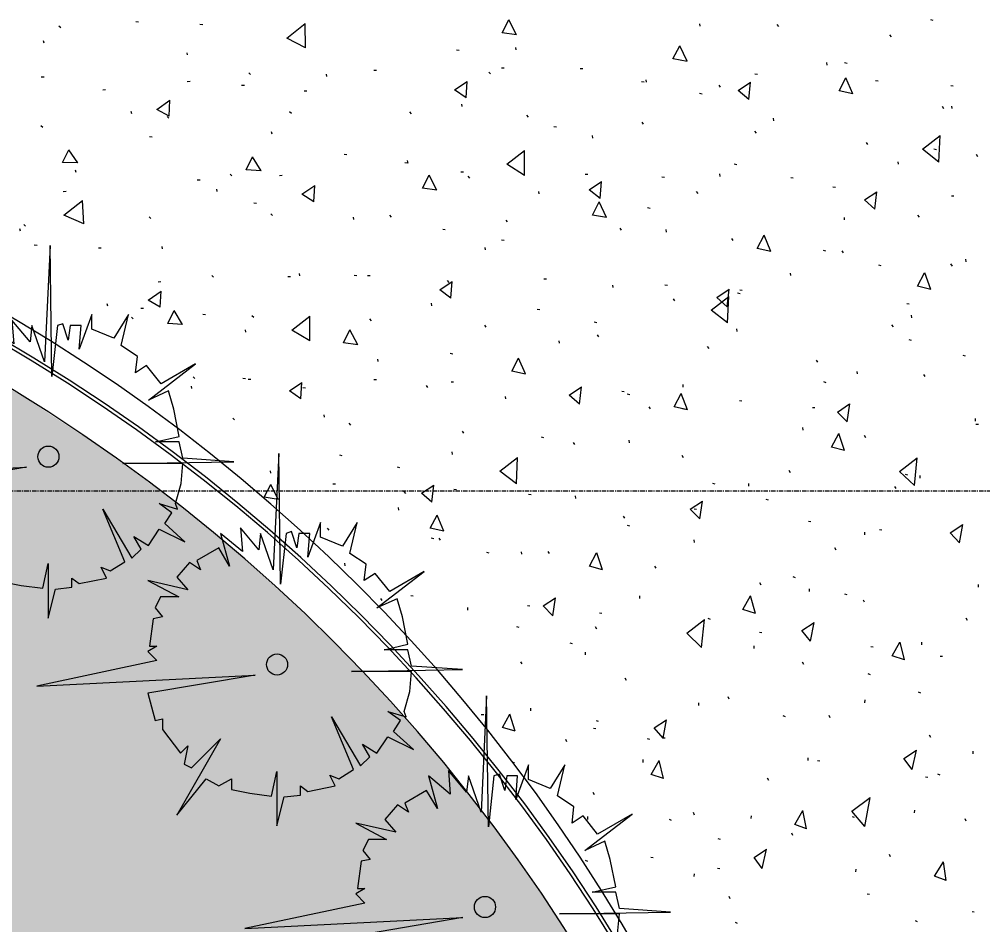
# Model space of a CAD drawing. Header units: millimetres. Extents: x 5359 to 218750, y -16347 to 109893.
# Drawn here: x 127357 to 130138, y 76986 to 79600 of the extents above; entities that cross this region are included whole.
import ezdxf

# ---------------------------------------------------------------- set-up
doc = ezdxf.new("R2010")
doc.units = ezdxf.units.MM
doc.linetypes.add('Grid Line', pattern=[22.225, 12.7, -3.175, 3.175, -3.175])
for name, color, linetype, lineweight in [('A-ANNO-DIMS', 211, 'Continuous', 9), ('A-ANNO-DIMS-220', 211, 'Continuous', 9), ('A-FLOR', 192, 'Continuous', 9), ('A-FLOR-PATT', 8, 'Continuous', 9), ('A-WALL', 113, 'Continuous', 9), ('G-IMPT', 8, 'Continuous', 9), ('L-PLNT', 71, 'Continuous', 9), ('S-GRID-1', 1, 'Grid Line', 9)]:
    doc.layers.add(name, color=color, linetype=linetype, lineweight=lineweight)
doc.styles.add('Arial_5', font='arial_0.ttf', dxfattribs={"width": 0.9, "height": 660})
doc.dimstyles.new('1_Dim_chi_tiet_khu_đất_2_1', dxfattribs={"dimscale": 304.8, "dimtxt": 673.371204, "dimasz": 0.866142, "dimexe": 0.721785, "dimexo": 0.0625, "dimgap": 0.072178, "dimtad": 1, "dimdec": 0, "dimrnd": 5, "dimzin": 0, "dimdsep": 46, "dimtxsty": 'Arial_5', "dimblk1": 'OBLIQUE', "dimblk2": 'OBLIQUE', "dimsah": 1, "dimcen": 0.09, "dimdle": 0.721785, "dimazin": 0, "dimtfac": 1, "dimtdec": 4, "dimtix": 1, "dimtmove": 0, "dimatfit": 3, "dimfxl": 2.165354, "dimfxlon": 1, "dimtvp": 1, "dimtolj": 1, "dimtzin": 0, "dimarcsym": 2})

# ---------------------------------------------------------------- blocks, each defined once
blk = doc.blocks.new('FP_68-TKCS_MB ĐỊNH VỊ CỔNG-HÀNG RÀO')
at = {"layer": 'A-FLOR-PATT'}
for p, q in [((127702, 79591.5), (127693.8, 79591.7)), ((128751.3, 79560.6), (128770.5, 79598.1)), ((128793, 79555.1), (128770.6, 79598.1)), ((129995.8, 79596.4), (129988.6, 79598.1)), ((127477.1, 79575), (127471.6, 79579.3)), ((127887, 79583.6), (127878.9, 79584)), ((128129.5, 79545.3), (128182.8, 79587.5)), ((128184.1, 79517.4), (128182.8, 79587.5)), ((129322.9, 79579.6), (129321.9, 79586.8)), ((129550.1, 79578.5), (129545.5, 79584.3)), ((127429.3, 79530.8), (127427.8, 79537.1)), ((128184.1, 79517.4), (128129.5, 79545.2)), ((128793, 79555.1), (128751.3, 79560.6)), ((129874.7, 79548.4), (129870.3, 79554.3)), ((128627.4, 79509.3), (128619.8, 79510.4)), ((128792, 79510.9), (128790.8, 79517.9)), ((129244.3, 79485.3), (129263.7, 79522.9)), ((129284.8, 79478.2), (129263.7, 79522.9)), ((127843, 79496.6), (127841.6, 79503.1)), ((129284.8, 79478.1), (129244.4, 79485.3)), ((128388.5, 79451.6), (128380.6, 79451.4)), ((128756.8, 79458), (128749.1, 79458)), ((128983.9, 79456.5), (128976.3, 79456.6)), ((129689.7, 79467.3), (129688.8, 79474.6)), ((129746.7, 79471.7), (129739.4, 79473.4)), ((127429.4, 79432.3), (127421.1, 79432.3)), ((128024.7, 79440.5), (128019.6, 79445.4)), ((128245.2, 79434.1), (128243.9, 79440.8)), ((128717.2, 79441.6), (128712.4, 79447)), ((129167.8, 79418.1), (129166.8, 79425.2)), ((129487.9, 79440.4), (129480.5, 79440.8)), ((129723.7, 79392.7), (129743.3, 79430.5)), ((129763.2, 79384.3), (129743.3, 79430.5)), ((127606.7, 79396), (127598.4, 79395.1)), ((127850.7, 79420), (127842.5, 79419.3)), ((128007.3, 79408), (127999.3, 79408.7)), ((128613.8, 79395.4), (128650.4, 79420.3)), ((128647, 79372.4), (128650.4, 79420.3)), ((129161, 79417.6), (129153.6, 79419.1)), ((129381.8, 79403.9), (129377.3, 79409.7)), ((129432, 79394.1), (129467.8, 79417.9)), ((129463.1, 79368.4), (129467.8, 79417.9)), ((129836.7, 79421.2), (129829.3, 79421.6)), ((130053.5, 79406.8), (130046.2, 79407.3)), ((128187.3, 79391.6), (128179.4, 79392.4)), ((128647, 79372.4), (128613.9, 79395.4)), ((129328.2, 79383.3), (129320.9, 79384.9)), ((129463.1, 79368.4), (129432.1, 79394.1)), ((129763.2, 79384.3), (129723.7, 79392.6)), ((127754.6, 79338.9), (127792.5, 79365.7)), ((127790.3, 79319.8), (127792.5, 79365.7)), ((128635.7, 79347.7), (128634.5, 79354.6)), ((130026.4, 79341.5), (130022.1, 79347.5)), ((130049.9, 79341.7), (130049.1, 79349.1)), ((127682.1, 79326.9), (127680.6, 79333.3)), ((127790.3, 79319.8), (127754.7, 79338.9)), ((127789.3, 79314.3), (127784, 79319)), ((128143, 79327.5), (128137.9, 79332.5)), ((128489.5, 79326.9), (128484.6, 79332.2)), ((128827.4, 79316.9), (128822.7, 79322.4)), ((129535.1, 79306.7), (129534.2, 79313.9)), ((127425.4, 79287.6), (127419.9, 79292)), ((128908, 79287.7), (128900.5, 79289)), ((129159.7, 79296.7), (129155.1, 79302.4)), ((127741.2, 79259.4), (127733.1, 79259.8)), ((128087, 79268.2), (128085.6, 79274.9)), ((129012.8, 79256.7), (129011.7, 79263.8)), ((129485.2, 79270.7), (129480.7, 79276.5)), ((129964.9, 79225), (130015.8, 79263.7)), ((130012.1, 79187.5), (130015.9, 79263.7)), ((129807.1, 79237.9), (129802.7, 79243.9)), ((127481.8, 79185.9), (127500.9, 79223)), ((127526.9, 79185.5), (127500.9, 79223)), ((128012.1, 79165), (128031.1, 79202.1)), ((128055.4, 79161.7), (128031.1, 79202.1)), ((128302.7, 79207.8), (128295, 79208.8)), ((128764.6, 79181.5), (128816.2, 79221.2)), ((128815.6, 79148.4), (128816.2, 79221.2)), ((130012.1, 79187.5), (129965, 79224.9)), ((130004.6, 79222.8), (129997.6, 79224.6)), ((130124.5, 79202.7), (130120.3, 79208.8)), ((127526.9, 79185.5), (127481.9, 79185.9)), ((128477.6, 79183.7), (128470, 79184.9)), ((128479.5, 79184.6), (128478.3, 79191.5)), ((128815.6, 79148.4), (128764.6, 79181.5)), ((129428.2, 79179.3), (129421, 79180.9)), ((129894.8, 79181), (129894.1, 79188.4)), ((127521.3, 79157.3), (127519.8, 79163.7)), ((127971, 79147.7), (127965.8, 79152.6)), ((128055.3, 79161.7), (128012.1, 79164.9)), ((128116.4, 79148.1), (128108.5, 79147.8)), ((128521.5, 79112.3), (128540.6, 79149.6)), ((128563.1, 79106.7), (128540.6, 79149.5)), ((128639.6, 79157.9), (128631.9, 79157.9)), ((128658.3, 79141), (128653.5, 79146.5)), ((128998.4, 79151.5), (128990.9, 79151.7)), ((129380.5, 79146), (129379.6, 79153.3)), ((127879.2, 79135.3), (127871.1, 79134.8)), ((128173.5, 79094.5), (128210.3, 79119.7)), ((128207.5, 79072.6), (128210.3, 79119.7)), ((129002.3, 79107.6), (129038.2, 79131.6)), ((129033.9, 79082.5), (129038.2, 79131.5)), ((129220, 79143), (129212.6, 79143.4)), ((129591.6, 79140.5), (129584.4, 79142.3)), ((127493, 79102.2), (127484.6, 79101.4)), ((127928.9, 79102.5), (127927.5, 79109.1)), ((128207.5, 79072.6), (128173.5, 79094.4)), ((128563.1, 79106.7), (128521.5, 79112.3)), ((128857.8, 79095.3), (128856.7, 79102.4)), ((129033.9, 79082.5), (129002.4, 79107.6)), ((129317.1, 79096.5), (129312.6, 79102.3)), ((129713, 79114.3), (129705.7, 79114.8)), ((129797.1, 79078.3), (129832.7, 79101.7)), ((129826.9, 79051.2), (129832.7, 79101.7)), ((127486.5, 79033.6), (127540.3, 79076.6)), ((127543.4, 79009.2), (127540.3, 79076.6)), ((128042.5, 79067.9), (128034.6, 79068.7)), ((129012.3, 79034.5), (129031.6, 79072.1)), ((129052.5, 79027.1), (129031.7, 79072.1)), ((129826.9, 79051.2), (129797.2, 79078.2)), ((130055.4, 79088.5), (130048.2, 79089.1)), ((128088.5, 79033.2), (128083.5, 79038.3)), ((129052.5, 79027.1), (129012.3, 79034.5)), ((129178.5, 79053.4), (129171.2, 79055)), ((129955.4, 79028.1), (129951.2, 79034.2)), ((127375.9, 79002.4), (127370.4, 79006.8)), ((127543.4, 79009.2), (127486.5, 79033.6)), ((127737.4, 79024.4), (127732.1, 79029.2)), ((128323.4, 79021.7), (128322.2, 79028.5)), ((128432.3, 79028.5), (128427.4, 79033.8)), ((128767.1, 79014.5), (128762.4, 79020.1)), ((129739.7, 79020.2), (129739, 79027.6)), ((127360.7, 78988), (127359.1, 78994.3)), ((128587.2, 78991.6), (128579.7, 78992.9)), ((129096.2, 78990.6), (129091.7, 78996.4)), ((129225.9, 78985.4), (129225, 78992.7)), ((128757, 78960.7), (128749.5, 78962.2)), ((129418.3, 78961.2), (129414, 78967.1)), ((129487.4, 78938), (129507.2, 78976)), ((129526.4, 78929.3), (129507.2, 78976)), ((127408.8, 78946.9), (127400.6, 78947.2)), ((127594.1, 78938.4), (127586, 78938.9)), ((127770.9, 78936.9), (127769.5, 78943.5)), ((128702.8, 78934), (128701.8, 78941)), ((129526.4, 78929.3), (129487.4, 78938)), ((129685.7, 78930.6), (129678.7, 78932.5)), ((129736.8, 78925.2), (129732.5, 78931.3)), ((130090.3, 78899.2), (130089.7, 78906.8)), ((129845.3, 78888.2), (129838.4, 78890.1)), ((129950.3, 78828.8), (129970.7, 78867.2)), ((129988.5, 78819.2), (129970.8, 78867.2)), ((130050.7, 78887), (130046.6, 78893.2)), ((127766.1, 78841.2), (127758, 78840.7)), ((127917.9, 78855.2), (127912.8, 78860.2)), ((128140.6, 78856.2), (128132.8, 78856)), ((128167.4, 78858.8), (128166.1, 78865.6)), ((128332.1, 78858.7), (128324.4, 78859.9)), ((128370.7, 78858.9), (128363, 78858.8)), ((128570.9, 78818.7), (128606.9, 78842.9)), ((128598.7, 78839.6), (128593.9, 78845.1)), ((128603, 78794.4), (128607, 78842.8)), ((128878.9, 78848.9), (128871.4, 78849.2)), ((129584.6, 78859.5), (129583.8, 78866.9)), ((127729.6, 78788.5), (127766.7, 78814.2)), ((127764.6, 78768), (127766.8, 78814.2)), ((128603, 78794.3), (128570.9, 78818.7)), ((129071.3, 78824.8), (129070.4, 78832.1)), ((129228.1, 78831.3), (129220.8, 78831.7)), ((129371.1, 78796.7), (129406.6, 78820.2)), ((129400.9, 78769.9), (129406.6, 78820.2)), ((129444.2, 78816.8), (129436.9, 78817.3)), ((129988.5, 78819.2), (129950.3, 78828.7)), ((127764.6, 78768), (127729.6, 78788.5)), ((129250.1, 78787.1), (129245.7, 78793)), ((129354.7, 78760.3), (129405.6, 78799.1)), ((129400.9, 78769.8), (129371.1, 78796.7)), ((129401.9, 78723), (129405.6, 78799)), ((129438.1, 78807.4), (129431, 78809.2)), ((127613.1, 78771.5), (127611.6, 78778)), ((127716.2, 78764.2), (127708.2, 78764.9)), ((127785.8, 78721.7), (127804.6, 78758.5)), ((127829, 78718.2), (127804.6, 78758.5)), ((128548, 78772.8), (128546.9, 78779.8)), ((128859.8, 78760.5), (128852.5, 78762.1)), ((129401.9, 78723), (129354.8, 78760.3)), ((129926.4, 78777.4), (129919.2, 78778)), ((127686.2, 78735), (127681, 78739.8)), ((127895.4, 78746.1), (127887.5, 78747)), ((128034.1, 78738.7), (128029.1, 78743.9)), ((128144.2, 78702.1), (128196, 78742.2)), ((128196.5, 78670.9), (128196.1, 78742.2)), ((128374.2, 78729.2), (128369.4, 78734.7)), ((129933.7, 78737.4), (129933.1, 78745)), ((127829, 78718.2), (127785.9, 78721.7)), ((128011.5, 78696.1), (128010.2, 78702.8)), ((128196.5, 78670.9), (128144.2, 78702.1)), ((128292.9, 78665.8), (128312, 78703)), ((128334.3, 78659.8), (128312, 78703)), ((128705.3, 78710.8), (128700.8, 78716.4)), ((129024.4, 78723.6), (129017.2, 78725.3)), ((129429.4, 78698.6), (129428.7, 78706.1)), ((129880.5, 78711.7), (129876.4, 78717.9)), ((129030.4, 78682.6), (129026, 78688.5)), ((129932.9, 78672.6), (129926, 78674.6)), ((128334.3, 78659.8), (128293, 78665.8)), ((128916.7, 78664.3), (128915.8, 78671.5)), ((129348.5, 78649.3), (129344.3, 78655.3)), ((128393.1, 78611.6), (128392, 78618.6)), ((128608.9, 78633), (128601.5, 78634.5)), ((128779.3, 78583.4), (128798.8, 78621.1)), ((128819, 78575.6), (128798.8, 78621.1)), ((130089, 78627.2), (130082.2, 78629.2)), ((129662.7, 78609.5), (129658.6, 78615.7)), ((127864.5, 78562.2), (127859.5, 78567.3)), ((128010.2, 78561.3), (128002.6, 78562.4)), ((128819, 78575.5), (128779.3, 78583.4)), ((129776.9, 78575.6), (129776.4, 78583.2)), ((129972.3, 78567.9), (129968.3, 78574.2)), ((127855.6, 78533.4), (127854.3, 78540.2)), ((128026, 78559.6), (128018.2, 78559.5)), ((128137.2, 78526.8), (128173.5, 78551.3)), ((128170.1, 78503.4), (128173.5, 78551.2)), ((128183.2, 78534.7), (128175.6, 78535.9)), ((128388.3, 78558.3), (128380.7, 78558.4)), ((128537.2, 78536.4), (128532.6, 78542.1)), ((128611.1, 78551.8), (128603.6, 78552.1)), ((128944.8, 78514.6), (128980.4, 78538.2)), ((128974.9, 78488.1), (128980.4, 78538.2)), ((129274.1, 78537.8), (129273.4, 78545.3)), ((129686.3, 78550.5), (129679.4, 78552.5)), ((128170.1, 78503.4), (128137.3, 78526.8)), ((128762.1, 78503.7), (128761.2, 78511)), ((128974.9, 78488.1), (128944.9, 78514.6)), ((129103.9, 78524.4), (129096.6, 78524.9)), ((129119.6, 78515.4), (129112.5, 78517.2)), ((129247.8, 78481.1), (129268, 78519.3)), ((129286.2, 78471.8), (129268, 78519.3)), ((129179.8, 78474.9), (129175.6, 78481)), ((129286.2, 78471.8), (129247.9, 78481.1)), ((129443.5, 78497.1), (129436.4, 78497.7)), ((129654.2, 78477.5), (129647.1, 78478.2)), ((129718.8, 78465.7), (129754.3, 78489.1)), ((129746.9, 78437.3), (129754.4, 78489.1)), ((128238.3, 78450.5), (128237.2, 78457.5)), ((129279.1, 78473.3), (129272.1, 78475.2)), ((129746.9, 78437.3), (129718.9, 78465.7)), ((127978.7, 78443), (127973.8, 78448.2)), ((128314.5, 78428.1), (128309.8, 78433.7)), ((130117.6, 78439), (130117.2, 78446.8)), ((130125.9, 78429.3), (130118.9, 78430.1)), ((128641.1, 78404.7), (128636.6, 78410.5)), ((129620.1, 78413.6), (129619.6, 78421.3)), ((129702, 78364.8), (129723, 78403.7)), ((129739.4, 78354.7), (129723, 78403.7)), ((129800.8, 78391.6), (129796.9, 78397.9)), ((128871.9, 78391.7), (128864.8, 78393.5)), ((128961.4, 78371.8), (128957.2, 78377.9)), ((129118.8, 78377), (129118.2, 78384.4)), ((128289.8, 78339.4), (128282.4, 78340.8)), ((128607.5, 78343.2), (128606.6, 78350.4)), ((129274.6, 78334), (129270.6, 78340.2)), ((129739.4, 78354.7), (129702, 78364.8)), ((128744.8, 78295.4), (128795.6, 78334.1)), ((128792.2, 78258.5), (128795.7, 78334.1)), ((129898.2, 78294.2), (129949.6, 78333.2)), ((129941.5, 78253.6), (129949.6, 78333.1)), ((128083.5, 78289.4), (128082.4, 78296.4)), ((128456.3, 78305.1), (128449.1, 78306.7)), ((128792.2, 78258.5), (128744.8, 78295.3)), ((129583.7, 78290.1), (129579.8, 78296.5)), ((129941.5, 78253.6), (129898.3, 78294.1)), ((129922.3, 78283.8), (129915.6, 78285.9)), ((128064.2, 78219.6), (128083.3, 78256.8)), ((128105, 78213.1), (128083.3, 78256.8)), ((128269.8, 78257.4), (128262.3, 78257.6)), ((129365.8, 78257.4), (129358.9, 78259.4)), ((129463.2, 78251.6), (129462.8, 78259.3)), ((129958.1, 78275.2), (129957.8, 78283)), ((128473, 78230.6), (128468.6, 78236.4)), ((128518, 78231.5), (128553.6, 78255.1)), ((128548.5, 78205.4), (128518, 78231.4)), ((128548.5, 78205.4), (128553.6, 78255.1)), ((128619.6, 78241.4), (128612.2, 78241.8)), ((129888.2, 78244.6), (129884.5, 78251.1)), ((128105, 78213.1), (128064.2, 78219.6)), ((128834.9, 78226.8), (128827.7, 78227.4)), ((128963.5, 78216.1), (128962.8, 78223.5)), ((129293.7, 78185.6), (129329.1, 78208.9)), ((129321.6, 78157.1), (129329.1, 78208.8)), ((129520.3, 78211), (129513.5, 78213.1)), ((128452.9, 78182.6), (128452, 78189.9)), ((129321.6, 78157.1), (129293.7, 78185.5)), ((129312.2, 78184.3), (129305.1, 78185)), ((128543.9, 78130.5), (128563.6, 78168.4)), ((128582.9, 78122.1), (128563.7, 78168.4)), ((129105.1, 78159.1), (129101.1, 78165.4)), ((129642.3, 78148.8), (129635.3, 78149.6)), ((128252.1, 78124.4), (128247.6, 78130.1)), ((128582.9, 78122), (128543.9, 78130.5)), ((129120.2, 78136), (129113.3, 78138)), ((129798.5, 78111.3), (129798.3, 78119.1)), ((129847.6, 78125.1), (129840.6, 78125.9)), ((130044.7, 78117.4), (130080.6, 78141.1)), ((130070.9, 78087.7), (130044.8, 78117.4)), ((130070.9, 78087.7), (130080.6, 78141.1)), ((128553.6, 78099.7), (128546.5, 78101.4)), ((128573.4, 78095.4), (128569.1, 78101.4)), ((129306.2, 78089.6), (129305.8, 78097.3)), ((128808.1, 78055.1), (128807.5, 78062.6)), ((128888.1, 78057.4), (128884.1, 78063.6)), ((129715, 78067.1), (129711.3, 78073.6)), ((128713.7, 78058.7), (128706.7, 78060.5)), ((129003.4, 78020.4), (129024, 78059)), ((129041, 78010.5), (129024.1, 78059)), ((128298.3, 78022.1), (128297.4, 78029.4)), ((129041, 78010.5), (129003.5, 78020.4)), ((129195.6, 78014.7), (129191.7, 78021.1)), ((129597.5, 77987.6), (129590.9, 77989.8)), ((129498.8, 77966.3), (129495.1, 77972.8)), ((129638.7, 77947.2), (129638.6, 77955.1)), ((130125.9, 77960.1), (130126, 77968.1)), ((128405, 77921.3), (128400.7, 77927.3)), ((128494.7, 77934.5), (128487.5, 77935)), ((128869.6, 77906.1), (128904.9, 77929.3)), ((128897.6, 77877.7), (128905, 77929.3)), ((129149.1, 77927.4), (129148.7, 77935.2)), ((129446.4, 77895.5), (129468, 77934.9)), ((129482.7, 77884.6), (129468, 77934.8)), ((129747.3, 77937.7), (129740.7, 77939.9)), ((129797.3, 77916.5), (129793.8, 77923.1)), ((128652.6, 77894.2), (128652, 77901.7)), ((128831.6, 77905.6), (128824.6, 77906.3)), ((128897.6, 77877.7), (128869.6, 77906)), ((129482.7, 77884.6), (129446.4, 77895.5)), ((129039.4, 77884), (129032.4, 77884.8)), ((129284.2, 77827.7), (129335.3, 77866.5)), ((129326.4, 77786.4), (129335.3, 77866.4)), ((129352.9, 77867.1), (129346.2, 77869.3)), ((130094.2, 77863.9), (130090.8, 77870.6)), ((128800.6, 77843.5), (128793.7, 77845.5)), ((129024.9, 77839), (129021.1, 77845.4)), ((129616, 77834.8), (129651.7, 77858.2)), ((129641.7, 77804.6), (129651.7, 77858.2)), ((129326.4, 77786.4), (129284.3, 77827.7)), ((129501.2, 77828.7), (129494.3, 77829.6)), ((129641.7, 77804.6), (129616.1, 77834.7)), ((128954.3, 77796.6), (128947.5, 77798.7)), ((129478.8, 77783.1), (129478.8, 77791)), ((129821.9, 77786.5), (129815.1, 77787.5)), ((129876.7, 77761.5), (129899.5, 77801.7)), ((129912.1, 77750.1), (129899.6, 77801.7)), ((129962.3, 77793.3), (129962.4, 77801.4)), ((128991.8, 77765.2), (128991.5, 77773)), ((129912.1, 77750.1), (129876.7, 77761.5)), ((130022, 77759.6), (130015.3, 77760.5)), ((128809.4, 77738.5), (128805.5, 77744.9)), ((129622, 77737.4), (129618.6, 77744.1)), ((129814.2, 77707.3), (129807.8, 77709.6)), ((129110.3, 77690.6), (129106.7, 77697.1)), ((129406.8, 77637.2), (129403.3, 77643.9)), ((129959.4, 77654.6), (129953.1, 77656.9)), ((129318.8, 77618.8), (129318.8, 77626.7)), ((129798.5, 77626.4), (129798.7, 77634.5)), ((128697.9, 77591.2), (128690.9, 77592)), ((128752.6, 77554.9), (128773.8, 77593.9)), ((128789, 77544.1), (128773.8, 77593.9)), ((128834.5, 77602.9), (128834.2, 77610.7)), ((129569.2, 77586.3), (129562.8, 77588.6)), ((129698.4, 77582.9), (129695.2, 77589.7)), ((129029.7, 77572.1), (129023.2, 77574.3)), ((129190.3, 77554.3), (129225.7, 77577.6)), ((129215.7, 77523.9), (129225.8, 77577.6)), ((128789, 77544.1), (128752.6, 77554.8)), ((129021.7, 77551.2), (129014.9, 77552.1)), ((129215.7, 77523.9), (129190.4, 77554.3)), ((129988.3, 77526), (129985.2, 77532.9)), ((128938.2, 77513.8), (128934.6, 77520.4)), ((129177.1, 77520.4), (129170.6, 77522.7)), ((129221.9, 77523.8), (129215.2, 77524.7)), ((129911, 77465.7), (129947.2, 77489.7)), ((129934.3, 77434.2), (129947.3, 77489.6)), ((130110.4, 77479), (130110.9, 77487.2)), ((128786.8, 77452.8), (128782.7, 77454.2)), ((129158.6, 77454.4), (129158.6, 77462.4)), ((129181.6, 77419.7), (129204.1, 77459.6)), ((129216.7, 77407.9), (129204.1, 77459.6)), ((129634.4, 77459.4), (129634.7, 77467.5)), ((129668.3, 77458), (129661.7, 77459)), ((129934.3, 77434.2), (129911, 77465.7)), ((129216.6, 77407.8), (129181.6, 77419.6)), ((129520.6, 77402.1), (129517.5, 77408.9)), ((129980, 77410.8), (129973.4, 77411.8)), ((130015.3, 77417.5), (130009.1, 77419.9)), ((129017.6, 77361.1), (129014.2, 77367.8)), ((129760.8, 77313.5), (129813.4, 77353.4)), ((129797.7, 77269), (129813.4, 77353.4)), ((129595.6, 77274.8), (129619.5, 77315.7)), ((129629.6, 77262.4), (129619.5, 77315.6)), ((129797.7, 77269), (129760.8, 77313.5)), ((129941.4, 77308.6), (129942, 77316.9)), ((128998.2, 77289.9), (128998.3, 77298)), ((129240.1, 77287), (129233.9, 77289.4)), ((129306.4, 77302.4), (129303.2, 77309.3)), ((129470.2, 77292.2), (129470.5, 77300.4)), ((129768.5, 77294.8), (129762.3, 77297.3)), ((130090.4, 77284.8), (130087.6, 77291.8)), ((129629.6, 77262.4), (129595.6, 77274.7)), ((129381.3, 77231.3), (129375.2, 77233.8)), ((129590.3, 77243.2), (129587.4, 77250.2)), ((129478.7, 77180.1), (129514.6, 77203.8)), ((129501.3, 77148), (129514.6, 77203.7)), ((129187.1, 77178.8), (129180.6, 77179.8)), ((129501.3, 77148), (129478.8, 77180.1)), ((129872.3, 77181.8), (129869.5, 77188.8)), ((128998.1, 77168.2), (128991.8, 77170.7)), ((129379.7, 77146.6), (129373.2, 77147.7)), ((129772.1, 77138), (129772.8, 77146.4)), ((129999.1, 77125.6), (130024.7, 77167.5)), ((130032.5, 77113.2), (130024.7, 77167.5)), ((129305.7, 77124.8), (129306.1, 77133.1)), ((130032.5, 77113.1), (129999.2, 77125.6)), ((129409.7, 77060.5), (129406.9, 77067.5)), ((129811.2, 77072.8), (129804.7, 77073.9)), ((130114.1, 77022), (130107.6, 77023.1)), ((129431, 76989.7), (129425.1, 76992.2)), ((129950.2, 76994.1), (129944.3, 76996.6))]:
    blk.add_line(p, q, dxfattribs=at)
blk = doc.blocks.new('CAY MAI VAN PHUC - CAY DUC SOC_dwg-V234-TKCS_MB ĐỊNH VỊ CỔNG-HÀNG RÀO')
at = {"layer": 'G-IMPT', "flags": 128}
for points in [[(32.8, 479.5), (12.9, 293.4), (6.2, 771.8), (-13.8, 346.6), (-60.3, 479.5), (-67, 419.7), (-133.5, 499.4), (-126.8, 413), (-206.6, 479.5), (-173.4, 359.9), (-213.3, 426.3), (-293.1, 379.8), (-279.8, 346.6), (-319.7, 373.2), (-366.2, 320), (-326.3, 273.5), (-472.6, 306.7), (-359.6, 246.9), (-426.1, 246.9), (-446, 207.1), (-419.4, 173.8), (-452.7, 167.2), (-466, 67.5), (-439.4, 67.5), (-472.6, 47.6), (-439.4, 14.4), (-878.3, -78.6), (-80.3, -38.8), (-472.6, -105.2), (-470.3, -114)], [(-239.5, -429.1), (-213.3, -444.1), (-166.7, -417.5), (-166.7, -457.4), (-100.2, -470.7), (-19.9, -481.4), (-0.5, -390.9), (-0.5, -590.3), (26.2, -484), (86, -477.3), (86, -444.1), (112.6, -464), (212.4, -444.1), (192.4, -404.2), (225.7, -417.5), (278.9, -384.3), (199.1, -191.6), (305.5, -371), (338.7, -337.8), (312.1, -291.3), (365.3, -324.5), (405.2, -264.7), (498.3, -311.2), (425.2, -244.8), (451.8, -204.9), (405.2, -171.7), (471.7, -191.6), (465.1, -171.7), (485, -98.6), (491.7, -25.5), (272.2, -25.5), (677.9, -18.8), (491.7, -5.6), (478.4, 54.2), (391.9, 54.2), (478.4, 74.2), (458.4, 173.8), (438.5, 240.3), (365.3, 207.1), (538.2, 340), (411.9, 266.9), (358.7, 333.3), (318.8, 306.7), (325.4, 366.5), (265.6, 406.4), (292.2, 519.4), (239, 433), (159.2, 466.2), (159.2, 519.4), (112.6, 393.1), (119.3, 479.5), (79.4, 479.5), (72.7, 426.3), (52.8, 486.1), (32.8, 479.5)], [(-239.5, -304.2), (-206.6, -271.3), (-239.5, -328.8)]]:
    blk.add_lwpolyline(points, dxfattribs=at)
at = {"layer": 'G-IMPT'}
blk.add_circle((0, 0), 38.6, dxfattribs=at)
blk = doc.blocks.new('CAY MAI VAN PHUC - CAY BONG TRANG-V235-TKCS_MB ĐỊNH VỊ CỔNG-HÀNG RÀO')
at = {"xscale": 0.7894736842105263, "yscale": 0.7894736842105263, "zscale": 0.7894736842105263}
blk.add_blockref('CAY MAI VAN PHUC - CAY DUC SOC_dwg-V234-TKCS_MB ĐỊNH VỊ CỔNG-HÀNG RÀO', (0, 0), dxfattribs=at)
blk = doc.blocks.new('CAY MAI VAN PHUC - CAY DUC SOC_dwg-2256080-TKCS_MB ĐỊNH VỊ CỔNG-HÀNG RÀO')
at = {"layer": 'G-IMPT', "flags": 128}
blk.add_lwpolyline([(32.8, 479.5), (12.9, 293.4), (6.2, 771.8), (-13.8, 346.6), (-60.3, 479.5), (-67, 419.7), (-133.5, 499.4), (-126.8, 413), (-206.6, 479.5), (-173.4, 359.9), (-213.3, 426.3), (-293.1, 379.8), (-279.8, 346.6), (-319.7, 373.2), (-366.2, 320), (-326.3, 273.5), (-472.6, 306.7), (-359.6, 246.9), (-426.1, 246.9), (-446, 207.1), (-419.4, 173.8), (-452.7, 167.2), (-466, 67.5), (-439.4, 67.5), (-472.6, 47.6), (-439.4, 14.4), (-878.3, -78.6), (-80.3, -38.8), (-472.6, -105.2), (-446, -204.9), (-419.4, -198.2), (-419.4, -238.1), (-352.9, -324.5), (-326.3, -297.9), (-339.6, -364.4), (-313, -377.6), (-206.6, -271.3), (-366.2, -550.4), (-259.8, -417.5), (-213.3, -444.1), (-166.7, -417.5), (-166.7, -457.4), (-100.2, -470.7), (-19.9, -481.4), (-0.5, -390.9), (-0.5, -590.3), (26.2, -484), (86, -477.3), (86, -444.1), (112.6, -464), (212.4, -444.1), (192.4, -404.2), (225.7, -417.5), (278.9, -384.3), (199.1, -191.6), (305.5, -371), (338.7, -337.8), (312.1, -291.3), (365.3, -324.5), (405.2, -264.7), (498.3, -311.2), (425.2, -244.8), (451.8, -204.9), (405.2, -171.7), (471.7, -191.6), (465.1, -171.7), (485, -98.6), (491.7, -25.5), (272.2, -25.5), (677.9, -18.8), (491.7, -5.6), (478.4, 54.2), (391.9, 54.2), (478.4, 74.2), (458.4, 173.8), (438.5, 240.3), (365.3, 207.1), (538.2, 340), (411.9, 266.9), (358.7, 333.3), (318.8, 306.7), (325.4, 366.5), (265.6, 406.4), (292.2, 519.4), (239, 433), (159.2, 466.2), (159.2, 519.4), (112.6, 393.1), (119.3, 479.5), (79.4, 479.5), (72.7, 426.3), (52.8, 486.1)], close=True, dxfattribs=at)
at = {"layer": 'G-IMPT'}
blk.add_circle((0, 0), 38.6, dxfattribs=at)
blk = doc.blocks.new('CAY MAI VAN PHUC - CAY BONG TRANG-2256081-TKCS_MB ĐỊNH VỊ CỔNG-HÀNG RÀO')
at = {"xscale": 0.7894736842105263, "yscale": 0.7894736842105263, "zscale": 0.7894736842105263}
blk.add_blockref('CAY MAI VAN PHUC - CAY DUC SOC_dwg-2256080-TKCS_MB ĐỊNH VỊ CỔNG-HÀNG RÀO', (0, 0), dxfattribs=at)
blk = doc.blocks.new('DIMBLOCK23-TKCS_MB ĐỊNH VỊ CỔNG-HÀNG RÀO')
at = {"layer": 'A-ANNO-DIMS-220'}
for p, q in [((129028.6, 85645.2), (129650.8, 86267.4)), ((129339.7, 86267.4), (136650.7, 78956.4)), ((129495.3, 86111.9), (129028.6, 85645.2)), ((136028.4, 78645.3), (136650.7, 79267.6)), ((136495.1, 79112), (136028.4, 78645.3))]:
    blk.add_line(p, q, dxfattribs=at)
at = {"layer": 'A-ANNO-DIMS-220', "lineweight": 25}
for p, q in [((129495.3, 86111.9), (129308.6, 86111.9)), ((129495.3, 86111.9), (129681.9, 86111.9)), ((136495.1, 79112), (136308.4, 79112)), ((136495.1, 79112), (136681.8, 79112))]:
    blk.add_line(p, q, dxfattribs=at)
at = {"layer": 'A-ANNO-DIMS-220', "color": 0, "char_height": 660, "attachment_point": 1, "rotation": 315, "line_spacing_factor": 0.941778, "style": 'Arial_5'}
for s, insert, width in [('9900', (132972, 83878), 2187.938), ('T.RÀO', (131970.3, 83352.4), 2995.984)]:
    blk.add_mtext(s, dxfattribs=dict(at, insert=insert, width=width))
blk = doc.blocks.new('_Oblique')
at = {"color": 0, "linetype": 'ByBlock', "lineweight": -2}
blk.add_line((-0.5, -0.5), (0.5, 0.5), dxfattribs=at)

msp = doc.modelspace()

# ---------------------------------------------------------------- hatches: boundary and pattern name
at = {"layer": 'A-FLOR-PATT'}
h = msp.add_hatch(dxfattribs=at)
h.set_pattern_fill('FP_14', color=256, style=0, pattern_type=2)
h.set_pattern_definition([(0, (167.64, 11.2), (558.8, 558.8), [83.82, -16.764, 22.352, -16.764, -419.1]), (0, (167.64, 11.2), (558.8, 558.8), [-139.7, 83.82, -335.28]), (0, (139.7, 27.94), (558.8, 558.8), [55.88, -41.91, 83.82, -41.91, -335.28]), (0, (139.7, 27.94), (558.8, 558.8), [-223.52, 55.88, -279.4]), (0, (335.3, 251.46), (558.8, 558.8), [69.85, -27.94, 69.85, -391.16]), (0, (55.9, 363.2), (558.8, 558.8), [27.94, -55.88, 27.94, -447.04]), (90, (111.76, 363.2), (-558.8, 558.8), [50.292, -508.508]), (90, (279.4, 27.94), (-558.8, 558.8), [55.88, -502.92]), (90, (419.1, 251.46), (-558.8, 558.8), [55.88, -502.92]), (45, (352.04, 22.35), (0, 558.7996), [55.88, -734.383]), (135, (206.76, 22.35), (-558.7996, 0), [55.88, -734.383]), (63.435, (335.28, 25.15), (-0.0005, 558.8001), [55.88, -1193.635]), (75.964, (307.34, 27.94), (-0.00237, 558.80038), [55.88, -2248.111]), (75.964, (447.04, 251.46), (-0.00237, 558.80038), [44.704, -2259.287]), (75.964, (122.94, 363.22), (-0.00237, 558.80038), [39.116, -2264.875]), (104.036, (251.46, 27.94), (0.00237, 558.80038), [55.88, -2248.111]), (104.036, (391.16, 251.46), (0.00237, 558.80038), [44.704, -2259.287]), (104.036, (100.58, 363.22), (0.00237, 558.80038), [39.116, -2264.875]), (116.565, (223.52, 25.15), (0.0005, 558.8001), [55.88, -1193.634])])
h.paths.add_polyline_path([(128801.6, 17346.9), (128913.1, 17354.5), (129012.7, 17373), (129095.6, 17396.9), (129203.1, 17443.5), (129291.6, 17495), (129356.5, 17541.1), (129431, 17607.6), (129497.5, 17682), (129555.2, 17763.4), (129603.5, 17850.8), (129641.7, 17943), (129669.3, 18038.9), (129686.7, 18149), (129691.6, 18236.9), (129691.6, 33727.4), (128462.6, 33727.4), (128462.6, 33737.4), (127262.6, 33737.4), (127262.6, 27336.9), (127252.6, 27336.9), (127252.6, 25721.9), (127262.6, 25721.9), (127262.6, 19136.9), (127252.6, 19136.9), (127252.6, 17346.9), (127279.7, 17346.9)])
h.paths.add_polyline_path([(128823, 37137.4), (129701.6, 37137.4), (129701.6, 40386.3), (129693.8, 40471.7), (129671.1, 40555.4), (129647.1, 40613.3), (129606.1, 40680.2), (129555.2, 40739.9), (129495.5, 40790.8), (129428.2, 40832), (129356.1, 40861.9), (129279.8, 40880.2), (129201.6, 40886.3), (128501.6, 40886.3), (128501.6, 61586.3), (129201.6, 61586.3), (129287, 61594.2), (129370.7, 61616.8), (129428.6, 61640.8), (129495.5, 61681.8), (129555.2, 61732.8), (129606.1, 61792.4), (129647.1, 61859.3), (129677.2, 61931.8), (129695.5, 62008.1), (129701.6, 62086.3), (129700.3, 74387.8), (129695.3, 74585.1), (129676.5, 74832.7), (129645.1, 75078.9), (129601.3, 75323.3), (129545.2, 75565.1), (129476.9, 75803.8), (129396.6, 76038.7), (129304.5, 76269.3), (129200.9, 76494.9), (129085.9, 76714.9), (128959, 76930.4), (128817.7, 77143.9), (128666.7, 77348.2), (128506.4, 77543.2), (128337.2, 77728.8), (128159.4, 77904.8), (127973.6, 78071), (127780.1, 78227), (127579.5, 78372.8), (127372.1, 78507.9), (127154.9, 78634.2), (126917.8, 78755.4), (126691.3, 78856.9), (126486.1, 78937.9), (126253.1, 79016.6), (126016.5, 79083.6), (125777.1, 79138.6), (125535.3, 79181.5), (125291.7, 79212.2), (125047, 79230.7), (124801.6, 79236.9), (118352.6, 79236.9), (118352.6, 78649), (118662.6, 78649), (118662.6, 78639), (118652.6, 78636.9), (118652.6, 78246.9), (122742.5, 78246.9), (122742.5, 79046.9), (125162.5, 79046.9), (125162.5, 79036.9), (125152.5, 79036.9), (125152.5, 78236.9), (125162.5, 78236.9), (125162.9, 78246.9), (127252.6, 78246.9), (127252.6, 76536.9), (127262.6, 76536.9), (127262.6, 69762.3), (127252.6, 69761.9), (127252.6, 68146.9), (127262.1, 68146.9), (127262.6, 61561.9), (127252.6, 61561.9), (127252.6, 59936.9), (127262.6, 59936.9), (127262.6, 53361.9), (127252.6, 53361.9), (127252.6, 51736.9), (127262.6, 51736.9), (127262.6, 45161.9), (127252.6, 45161.9), (127252.6, 43546.9), (127262.6, 43546.9), (127262.6, 37137.4)])
h.paths.add_polyline_path([(127252.6, 40437.4), (127252.6, 40437.4), (127252.6, 40586.9)])
h.paths.add_polyline_path([(109456, 78246.9), (114542.6, 78246.9), (114542.6, 78649), (114852.6, 78649), (114852.6, 79318.2), (100352.6, 79318.2), (100172.4, 79311.5), (99993.1, 79291.8), (99836.3, 79264.3), (99668, 79222.6), (99503.1, 79169.4), (99342.2, 79104.8), (99167.4, 79018.6), (99035.8, 78943.1), (98891.7, 78846.8), (98754.7, 78740.6), (98625.3, 78625.3), (98504.2, 78501.2), (98392, 78369), (98301.8, 78246.9), (108437.5, 78246.9)])

# ---------------------------------------------------------------- linework, layer by layer
at = {"layer": 'A-FLOR'}
for centre, radius, start in [((128779.3, 77336.3), 12000, 360), ((124801.6, 74428.2), 5000, 5.3498)]:
    msp.add_arc(centre, radius, start, 90, dxfattribs=at)
at = {"layer": 'A-WALL'}
for radius in [5010, 5000, 5000, 4900]:
    msp.add_arc((124801.6, 74336.9), radius, 0, 90, dxfattribs=at)
at = {"layer": 'S-GRID-1'}
msp.add_line((135474.6, 78236.9), (24837.1, 78236.9), dxfattribs=at)

# ---------------------------------------------------------------- block references
at = {"layer": 'A-FLOR'}
msp.add_blockref('FP_68-TKCS_MB ĐỊNH VỊ CỔNG-HÀNG RÀO', (0, 0), dxfattribs=at)
at = {"layer": 'L-PLNT'}
for name, p in [('CAY MAI VAN PHUC - CAY BONG TRANG-V235-TKCS_MB ĐỊNH VỊ CỔNG-HÀNG RÀO', (127441.6, 78336.9)), ('CAY MAI VAN PHUC - CAY BONG TRANG-2256081-TKCS_MB ĐỊNH VỊ CỔNG-HÀNG RÀO', (128101.6, 77736.9)), ('CAY MAI VAN PHUC - CAY BONG TRANG-2256081-TKCS_MB ĐỊNH VỊ CỔNG-HÀNG RÀO', (128701.6, 77036.9))]:
    msp.add_blockref(name, p, dxfattribs=at)

# ---------------------------------------------------------------- dimensions: what is measured, and where the dimension line sits
at = {"layer": 'A-ANNO-DIMS'}
dim = msp.add_linear_dim(base=(136495.1, 79112), p1=(129028.6, 85645.2), p2=(136028.4, 78645.3), angle=315, text='<>\\XT.RÀO', dimstyle='1_Dim_chi_tiet_khu_đất_2_1', override={"dimpost": '<>', "dimfxl": 9899.293179}, dxfattribs=at)
dim.commit()
dim.dimension.update_dxf_attribs({"geometry": 'DIMBLOCK23-TKCS_MB ĐỊNH VỊ CỔNG-HÀNG RÀO', "text_midpoint": (132995.2, 82611.9)})

doc.saveas('drawing.dxf')
